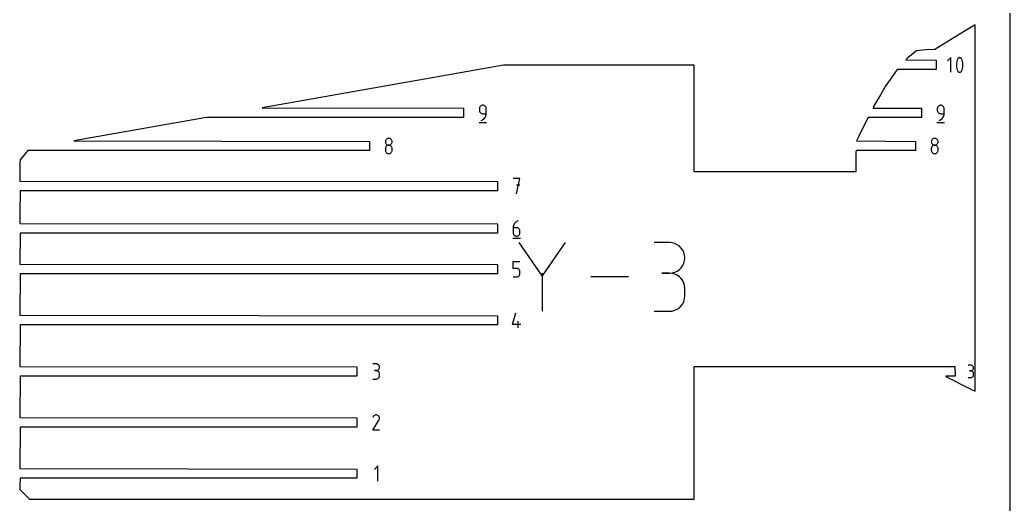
# Model space of a CAD drawing. Extents: x 0 to 900, y 0 to 1000.
# Drawn here: x 588.4 to 900, y 585.2 to 737.8 of the extents above; entities that cross this region are included whole.
import ezdxf

# ---------------------------------------------------------------- set-up
doc = ezdxf.new("R2010")
doc.units = 0

msp = doc.modelspace()

# ---------------------------------------------------------------- linework, layer by layer
at = {"layer": 'annotation', "color": 1}
for p, q in [((881.34641, 725.851853), (880.319832, 724.824985)), ((881.34641, 721.234133), (881.34641, 725.851853)), ((883.122512, 724.204619), (883.078259, 723.762388)), ((883.078259, 723.762388), (883.078259, 723.318332)), ((883.078259, 723.318332), (883.122512, 722.875865)), ((883.211017, 724.641609), (883.122512, 724.204619)), ((883.122512, 722.875865), (883.211017, 722.438403)), ((883.343776, 725.069943), (883.211017, 724.641609)), ((883.520787, 725.486204), (883.343776, 725.069943)), ((883.580396, 725.585331), (883.520787, 725.486204)), ((883.520787, 725.486204), (883.520787, 725.486204)), ((883.654685, 725.669805), (883.580396, 725.585331)), ((883.741193, 725.738808), (883.654685, 725.669805)), ((883.837462, 725.791522), (883.741193, 725.738808)), ((883.941031, 725.827131), (883.837462, 725.791522)), ((884.04944, 725.844817), (883.941031, 725.827131)), ((884.160231, 725.843762), (884.04944, 725.844817)), ((884.270943, 725.823149), (884.160231, 725.843762)), ((884.379117, 725.78216), (884.270943, 725.823149)), ((884.420527, 725.760399), (884.379117, 725.78216)), ((884.379117, 725.78216), (884.379117, 725.78216)), ((884.460265, 725.735403), (884.420527, 725.760399)), ((884.498136, 725.707372), (884.460265, 725.735403)), ((884.533948, 725.676501), (884.498136, 725.707372)), ((884.567508, 725.64299), (884.533948, 725.676501)), ((884.598622, 725.607036), (884.567508, 725.64299)), ((884.627098, 725.568836), (884.598622, 725.607036)), ((884.652742, 725.52859), (884.627098, 725.568836)), ((884.675362, 725.486493), (884.652742, 725.52859)), ((884.853231, 725.069374), (884.675362, 725.486493)), ((884.675362, 725.486493), (884.675362, 725.486493)), ((884.986633, 724.640397), (884.853231, 725.069374)), ((885.075568, 724.202978), (884.986633, 724.640397)), ((884.986633, 722.437191), (885.075568, 722.874224)), ((885.120036, 723.760533), (885.075568, 724.202978)), ((885.075568, 722.874224), (885.120036, 723.316476)), ((885.120036, 723.316476), (885.120036, 723.760533)), ((883.211017, 722.438403), (883.343776, 722.009362)), ((883.343776, 722.009362), (883.520787, 721.592157)), ((883.520787, 721.592157), (883.520787, 721.592157)), ((883.520787, 721.592157), (883.543325, 721.550144)), ((883.543325, 721.550144), (883.56878, 721.510098)), ((883.56878, 721.510098), (883.597045, 721.47214)), ((883.597045, 721.47214), (883.628012, 721.436391)), ((883.628012, 721.436391), (883.661575, 721.402973)), ((883.661575, 721.402973), (883.697627, 721.372008)), ((883.697627, 721.372008), (883.73606, 721.343617)), ((883.73606, 721.343617), (883.776766, 721.317921)), ((883.776766, 721.317921), (883.819639, 721.295043)), ((883.819639, 721.295043), (883.819639, 721.295043)), ((883.819639, 721.295043), (883.92696, 721.254923)), ((883.92696, 721.254923), (884.037028, 721.234991)), ((884.037028, 721.234991), (884.147352, 721.234434)), ((884.147352, 721.234434), (884.255446, 721.252438)), ((884.255446, 721.252438), (884.358821, 721.288192)), ((884.358821, 721.288192), (884.454988, 721.340883)), ((884.454988, 721.340883), (884.541459, 721.409697)), ((884.541459, 721.409697), (884.615747, 721.493822)), ((884.615747, 721.493822), (884.675362, 721.592446)), ((884.675362, 721.592446), (884.853231, 722.008793)), ((884.675362, 721.592446), (884.675362, 721.592446)), ((884.853231, 722.008793), (884.986633, 722.437191)), ((733.290751, 710.465781), (733.185474, 710.316792)), ((733.419308, 710.594465), (733.290751, 710.465781)), ((733.56811, 710.699818), (733.419308, 710.594465)), ((733.734117, 710.778815), (733.56811, 710.699818)), ((733.914294, 710.828432), (733.734117, 710.778815)), ((734.105601, 710.845643), (733.914294, 710.828432)), ((734.297306, 710.828432), (734.105601, 710.845643)), ((734.105601, 710.845643), (734.105601, 710.845643)), ((734.477693, 710.778815), (734.297306, 710.828432)), ((734.643762, 710.699818), (734.477693, 710.778815)), ((734.792514, 710.594465), (734.643762, 710.699818)), ((734.920948, 710.465781), (734.792514, 710.594465)), ((735.026064, 710.316792), (734.920948, 710.465781)), ((877.33044, 710.465781), (877.225163, 710.316792)), ((877.458998, 710.594465), (877.33044, 710.465781)), ((877.607799, 710.699818), (877.458998, 710.594465)), ((877.773807, 710.778815), (877.607799, 710.699818)), ((877.953983, 710.828432), (877.773807, 710.778815)), ((878.145291, 710.845643), (877.953983, 710.828432)), ((878.336995, 710.828432), (878.145291, 710.845643)), ((878.145291, 710.845643), (878.145291, 710.845643)), ((878.517382, 710.778815), (878.336995, 710.828432)), ((878.683451, 710.699818), (878.517382, 710.778815)), ((878.832203, 710.594465), (878.683451, 710.699818)), ((878.960637, 710.465781), (878.832203, 710.594465)), ((879.065753, 710.316792), (878.960637, 710.465781)), ((733.056913, 709.969996), (733.039704, 709.778241)), ((733.039704, 709.778241), (733.039704, 709.244539)), ((733.039704, 709.244539), (733.039704, 709.244539)), ((733.039704, 709.244539), (733.056913, 709.052794)), ((733.106516, 710.150522), (733.056913, 709.969996)), ((733.056913, 709.052794), (733.106516, 708.872296)), ((733.185474, 710.316792), (733.106516, 710.150522)), ((733.106516, 708.872296), (733.185474, 708.706066)), ((733.185474, 708.706066), (733.290751, 708.557125)), ((733.290751, 708.557125), (733.419308, 708.428491)), ((733.419308, 708.428491), (733.56811, 708.323185)), ((733.56811, 708.323185), (733.734117, 708.244228)), ((733.734117, 708.244228), (733.914294, 708.194639)), ((733.914294, 708.194639), (734.105601, 708.177438)), ((734.105601, 708.177438), (735.171499, 708.177438)), ((734.817038, 706.973941), (734.967778, 707.248146)), ((734.967778, 707.248146), (735.079029, 707.542739)), ((735.104861, 710.150522), (735.026064, 710.316792)), ((735.079029, 707.542739), (735.147899, 707.853807)), ((735.154339, 709.969996), (735.104861, 710.150522)), ((735.147899, 707.853807), (735.171499, 708.177438)), ((735.171499, 709.778241), (735.154339, 709.969996)), ((735.171499, 708.177438), (735.171499, 709.778241)), ((735.171499, 709.778241), (735.171499, 709.778241)), ((877.096602, 709.969996), (877.079393, 709.778241)), ((877.079393, 709.778241), (877.079393, 709.244539)), ((877.079393, 709.244539), (877.079393, 709.244539)), ((877.079393, 709.244539), (877.096602, 709.052794)), ((877.146205, 710.150522), (877.096602, 709.969996)), ((877.096602, 709.052794), (877.146205, 708.872296)), ((877.225163, 710.316792), (877.146205, 710.150522)), ((877.146205, 708.872296), (877.225163, 708.706066)), ((877.225163, 708.706066), (877.33044, 708.557125)), ((877.33044, 708.557125), (877.458998, 708.428491)), ((877.458998, 708.428491), (877.607799, 708.323185)), ((877.607799, 708.323185), (877.773807, 708.244228)), ((877.773807, 708.244228), (877.953983, 708.194639)), ((877.953983, 708.194639), (878.145291, 708.177438)), ((878.145291, 708.177438), (879.211188, 708.177438)), ((878.856728, 706.973941), (879.007467, 707.248146)), ((879.007467, 707.248146), (879.118718, 707.542739)), ((879.14455, 710.150522), (879.065753, 710.316792)), ((879.118718, 707.542739), (879.187589, 707.853807)), ((879.194029, 709.969996), (879.14455, 710.150522)), ((879.187589, 707.853807), (879.211188, 708.177438)), ((879.211188, 709.778241), (879.194029, 709.969996)), ((879.211188, 708.177438), (879.211188, 709.778241)), ((879.211188, 709.778241), (879.211188, 709.778241)), ((732.906505, 705.445643), (735.306505, 705.445643)), ((733.572201, 706.045643), (733.877016, 706.159232)), ((733.572201, 706.045643), (733.572201, 706.045643)), ((733.877016, 706.159232), (734.156799, 706.312769)), ((734.156799, 706.312769), (734.408658, 706.50234)), ((734.408658, 706.50234), (734.629701, 706.724035)), ((734.629701, 706.724035), (734.817038, 706.973941)), ((876.946194, 705.445643), (879.346194, 705.445643)), ((877.611891, 706.045643), (877.916706, 706.159232)), ((877.611891, 706.045643), (877.611891, 706.045643)), ((877.916706, 706.159232), (878.196488, 706.312769)), ((878.196488, 706.312769), (878.448347, 706.50234)), ((878.448347, 706.50234), (878.66939, 706.724035)), ((878.66939, 706.724035), (878.856728, 706.973941)), ((703.454127, 699.526597), (703.436928, 699.335738)), ((703.436928, 699.335738), (703.436928, 699.335738)), ((703.436928, 699.335738), (703.454137, 699.143982)), ((703.503704, 699.706425), (703.454127, 699.526597)), ((703.454137, 699.143982), (703.503739, 698.963456)), ((703.58263, 699.87217), (703.503704, 699.706425)), ((703.503739, 698.963456), (703.582697, 698.797187)), ((703.687875, 700.020784), (703.58263, 699.87217)), ((703.687875, 697.888524), (703.58263, 697.739573)), ((703.582697, 698.797187), (703.687974, 698.648197)), ((703.816408, 700.149216), (703.687875, 700.020784)), ((703.816408, 698.017183), (703.687875, 697.888524)), ((703.687974, 698.648197), (703.816532, 698.519514)), ((703.965199, 700.254416), (703.816408, 700.149216)), ((703.965199, 698.122521), (703.816408, 698.017183)), ((703.816532, 698.519514), (703.965333, 698.414161)), ((704.131219, 700.333335), (703.965199, 700.254416)), ((704.131219, 698.20151), (703.965199, 698.122521)), ((703.965333, 698.414161), (704.131341, 698.335163)), ((704.311438, 700.382923), (704.131219, 700.333335)), ((704.311438, 698.251124), (704.131219, 698.20151)), ((704.131341, 698.335163), (704.311517, 698.285546)), ((704.502825, 700.40013), (704.311438, 700.382923)), ((704.502825, 698.268335), (704.311438, 698.251124)), ((704.311517, 698.285546), (704.502825, 698.268335)), ((704.694212, 700.382923), (704.502825, 700.40013)), ((704.502825, 700.40013), (704.502825, 700.40013)), ((704.502825, 698.268335), (704.694133, 698.285546)), ((704.694212, 698.251134), (704.502825, 698.268335)), ((704.502825, 698.268335), (704.502825, 698.268335)), ((704.502825, 698.268335), (704.502825, 698.268335)), ((704.694133, 698.285546), (704.874309, 698.335163)), ((704.874431, 700.333335), (704.694212, 700.382923)), ((704.874431, 698.201545), (704.694212, 698.251134)), ((704.874309, 698.335163), (705.040317, 698.414161)), ((705.040451, 700.254416), (704.874431, 700.333335)), ((705.040451, 698.122588), (704.874431, 698.201545)), ((705.040317, 698.414161), (705.189118, 698.519514)), ((705.189242, 700.149216), (705.040451, 700.254416)), ((705.189242, 698.017282), (705.040451, 698.122588)), ((705.189118, 698.519514), (705.317676, 698.648197)), ((705.317775, 700.020784), (705.189242, 700.149216)), ((705.317775, 697.888648), (705.189242, 698.017282)), ((705.317676, 698.648197), (705.422953, 698.797187)), ((705.423019, 699.87217), (705.317775, 700.020784)), ((705.423019, 697.739707), (705.317775, 697.888648)), ((705.422953, 698.797187), (705.501911, 698.963456)), ((705.501946, 699.706425), (705.423019, 699.87217)), ((705.501911, 698.963456), (705.551513, 699.143982)), ((705.551523, 699.526597), (705.501946, 699.706425)), ((705.551513, 699.143982), (705.568722, 699.335738)), ((705.568722, 699.335738), (705.551523, 699.526597)), ((705.568722, 699.335738), (705.568722, 699.335738)), ((875.194236, 699.526597), (875.177037, 699.335738)), ((875.177037, 699.335738), (875.177037, 699.335738)), ((875.177037, 699.335738), (875.194246, 699.143982)), ((875.243814, 699.706425), (875.194236, 699.526597)), ((875.194246, 699.143982), (875.243849, 698.963456)), ((875.32274, 699.87217), (875.243814, 699.706425)), ((875.243849, 698.963456), (875.322807, 698.797187)), ((875.427985, 700.020784), (875.32274, 699.87217)), ((875.427985, 697.888524), (875.32274, 697.739573)), ((875.322807, 698.797187), (875.428084, 698.648197)), ((875.556518, 700.149216), (875.427985, 700.020784)), ((875.556518, 698.017183), (875.427985, 697.888524)), ((875.428084, 698.648197), (875.556641, 698.519514)), ((875.705309, 700.254416), (875.556518, 700.149216)), ((875.705309, 698.122521), (875.556518, 698.017183)), ((875.556641, 698.519514), (875.705443, 698.414161)), ((875.871329, 700.333335), (875.705309, 700.254416)), ((875.871329, 698.20151), (875.705309, 698.122521)), ((875.705443, 698.414161), (875.87145, 698.335163)), ((876.051548, 700.382923), (875.871329, 700.333335)), ((876.051548, 698.251124), (875.871329, 698.20151)), ((875.87145, 698.335163), (876.051627, 698.285546)), ((876.242935, 700.40013), (876.051548, 700.382923)), ((876.242935, 698.268335), (876.051548, 698.251124)), ((876.051627, 698.285546), (876.242935, 698.268335)), ((876.434322, 700.382923), (876.242935, 700.40013)), ((876.242935, 700.40013), (876.242935, 700.40013)), ((876.242935, 698.268335), (876.434242, 698.285546)), ((876.434322, 698.251134), (876.242935, 698.268335)), ((876.242935, 698.268335), (876.242935, 698.268335)), ((876.242935, 698.268335), (876.242935, 698.268335)), ((876.434242, 698.285546), (876.614419, 698.335163)), ((876.61454, 700.333335), (876.434322, 700.382923)), ((876.61454, 698.201545), (876.434322, 698.251134)), ((876.614419, 698.335163), (876.780426, 698.414161)), ((876.78056, 700.254416), (876.61454, 700.333335)), ((876.78056, 698.122588), (876.61454, 698.201545)), ((876.780426, 698.414161), (876.929228, 698.519514)), ((876.929352, 700.149216), (876.78056, 700.254416)), ((876.929352, 698.017282), (876.78056, 698.122588)), ((876.929228, 698.519514), (877.057786, 698.648197)), ((877.057885, 700.020784), (876.929352, 700.149216)), ((877.057885, 697.888648), (876.929352, 698.017282)), ((877.057786, 698.648197), (877.163062, 698.797187)), ((877.163129, 699.87217), (877.057885, 700.020784)), ((877.163129, 697.739707), (877.057885, 697.888648)), ((877.163062, 698.797187), (877.242021, 698.963456)), ((877.242055, 699.706425), (877.163129, 699.87217)), ((877.242021, 698.963456), (877.291623, 699.143982)), ((877.291633, 699.526597), (877.242055, 699.706425)), ((877.291623, 699.143982), (877.308832, 699.335738)), ((877.308832, 699.335738), (877.291633, 699.526597)), ((877.308832, 699.335738), (877.308832, 699.335738)), ((703.454127, 697.3929), (703.436928, 697.201234)), ((703.436928, 697.201234), (703.436928, 696.670242)), ((703.436928, 696.670242), (703.436928, 696.670242)), ((703.436928, 696.670242), (703.454137, 696.478589)), ((703.503704, 697.573355), (703.454127, 697.3929)), ((703.454137, 696.478589), (703.503739, 696.29834)), ((703.58263, 697.739573), (703.503704, 697.573355)), ((703.503739, 696.29834), (703.582697, 696.132471)), ((703.582697, 696.132471), (703.687974, 695.983957)), ((703.687974, 695.983957), (703.816532, 695.855773)), ((703.816532, 695.855773), (703.965333, 695.750894)), ((703.965333, 695.750894), (704.131341, 695.672297)), ((704.131341, 695.672297), (704.311517, 695.622957)), ((704.311517, 695.622957), (704.502825, 695.605849)), ((704.502825, 695.605849), (704.694133, 695.622957)), ((704.502825, 695.605849), (704.502825, 695.605849)), ((704.694133, 695.622957), (704.874309, 695.672297)), ((704.874309, 695.672297), (705.040317, 695.750894)), ((705.040317, 695.750894), (705.189118, 695.855773)), ((705.189118, 695.855773), (705.317676, 695.983957)), ((705.317676, 695.983957), (705.422953, 696.132471)), ((705.422953, 696.132471), (705.501911, 696.29834)), ((705.501946, 697.573477), (705.423019, 697.739707)), ((705.501911, 696.29834), (705.551513, 696.478589)), ((705.551523, 697.392979), (705.501946, 697.573477)), ((705.551513, 696.478589), (705.568722, 696.670242)), ((705.568722, 697.201234), (705.551523, 697.392979)), ((705.568722, 696.670242), (705.568722, 697.201234)), ((705.568722, 697.201234), (705.568722, 697.201234)), ((875.194236, 697.3929), (875.177037, 697.201234)), ((875.177037, 697.201234), (875.177037, 696.670242)), ((875.177037, 696.670242), (875.177037, 696.670242)), ((875.177037, 696.670242), (875.194246, 696.478589)), ((875.243814, 697.573355), (875.194236, 697.3929)), ((875.194246, 696.478589), (875.243849, 696.29834)), ((875.32274, 697.739573), (875.243814, 697.573355)), ((875.243849, 696.29834), (875.322807, 696.132471)), ((875.322807, 696.132471), (875.428084, 695.983957)), ((875.428084, 695.983957), (875.556641, 695.855773)), ((875.556641, 695.855773), (875.705443, 695.750894)), ((875.705443, 695.750894), (875.87145, 695.672297)), ((875.87145, 695.672297), (876.051627, 695.622957)), ((876.051627, 695.622957), (876.242935, 695.605849)), ((876.242935, 695.605849), (876.434242, 695.622957)), ((876.242935, 695.605849), (876.242935, 695.605849)), ((876.434242, 695.622957), (876.614419, 695.672297)), ((876.614419, 695.672297), (876.780426, 695.750894)), ((876.780426, 695.750894), (876.929228, 695.855773)), ((876.929228, 695.855773), (877.057786, 695.983957)), ((877.057786, 695.983957), (877.163062, 696.132471)), ((877.163062, 696.132471), (877.242021, 696.29834)), ((877.242055, 697.573477), (877.163129, 697.739707)), ((877.242021, 696.29834), (877.291623, 696.478589)), ((877.291633, 697.392979), (877.242055, 697.573477)), ((877.291623, 696.478589), (877.308832, 696.670242)), ((877.308832, 697.201234), (877.291633, 697.392979)), ((877.308832, 696.670242), (877.308832, 697.201234)), ((877.308832, 697.201234), (877.308832, 697.201234)), ((745.787574, 687.77633), (743.65307, 687.77633)), ((744.720472, 682.97633), (745.787574, 687.77633)), ((745.787574, 685.638816), (744.720472, 685.638816)), ((743.858363, 673.207611), (743.747065, 672.912468)), ((744.009194, 673.482307), (743.858363, 673.207611)), ((744.196682, 673.732692), (744.009194, 673.482307)), ((744.417951, 673.9549), (744.196682, 673.732692)), ((744.670125, 674.145066), (744.417951, 673.9549)), ((744.950326, 674.299326), (744.670125, 674.145066)), ((745.255679, 674.413815), (744.950326, 674.299326)), ((745.255679, 674.413815), (745.255679, 674.413815)), ((743.678177, 672.600743), (743.654575, 672.276301)), ((743.654575, 672.276301), (743.654575, 670.680916)), ((744.720472, 672.276301), (743.654575, 672.276301)), ((743.654575, 670.680916), (743.654575, 670.680916)), ((743.654575, 670.680916), (743.671784, 670.489171)), ((743.671784, 670.489171), (743.721386, 670.308673)), ((743.747065, 672.912468), (743.678177, 672.600743)), ((743.721386, 670.308673), (743.800345, 670.142444)), ((743.800345, 670.142444), (743.905621, 669.993502)), ((743.905621, 669.993502), (744.034179, 669.864868)), ((744.034179, 669.864868), (744.182981, 669.759562)), ((744.912177, 672.259193), (744.720472, 672.276301)), ((745.092564, 672.209853), (744.912177, 672.259193)), ((745.258633, 672.131256), (745.092564, 672.209853)), ((745.407385, 672.026378), (745.258633, 672.131256)), ((745.258633, 669.759562), (745.407385, 669.864868)), ((745.535819, 671.898194), (745.407385, 672.026378)), ((745.407385, 669.864868), (745.535819, 669.993502)), ((745.640935, 671.749679), (745.535819, 671.898194)), ((745.535819, 669.993502), (745.640935, 670.142444)), ((745.719732, 671.58381), (745.640935, 671.749679)), ((745.640935, 670.142444), (745.719732, 670.308673)), ((745.76921, 671.403561), (745.719732, 671.58381)), ((745.719732, 670.308673), (745.76921, 670.489171)), ((745.78637, 671.211909), (745.76921, 671.403561)), ((745.76921, 670.489171), (745.78637, 670.680916)), ((745.78637, 670.680916), (745.78637, 671.211909)), ((745.78637, 671.211909), (745.78637, 671.211909)), ((743.521074, 669.013815), (745.921074, 669.013815)), ((744.182981, 669.759562), (744.348988, 669.680605)), ((744.348988, 669.680605), (744.529165, 669.631016)), ((744.529165, 669.631016), (744.720472, 669.613815)), ((744.720472, 669.613815), (744.912177, 669.631016)), ((744.720472, 669.613815), (744.720472, 669.613815)), ((744.912177, 669.631016), (745.092564, 669.680605)), ((745.092564, 669.680605), (745.258633, 669.759562)), ((752.755943, 657.166027), (745.537155, 667.60538)), ((759.973374, 667.60538), (752.755943, 657.166027)), ((792.844036, 667.579594), (788.038296, 667.579594)), ((793.70836, 667.502013), (792.844036, 667.579594)), ((794.521658, 667.27844), (793.70836, 667.502013)), ((795.270405, 666.922623), (794.521658, 667.27844)), ((795.941072, 666.448313), (795.270405, 666.922623)), ((796.520133, 665.869261), (795.941072, 666.448313)), ((796.994061, 665.199218), (796.520133, 665.869261)), ((797.349329, 664.451933), (796.994061, 665.199218)), ((797.572409, 663.641157), (797.349329, 664.451933)), ((797.649775, 662.78064), (797.572409, 663.641157)), ((743.654575, 659.472653), (743.654575, 661.610167)), ((743.654575, 661.610167), (745.78637, 661.610167)), ((796.994061, 660.352512), (797.349329, 661.102161)), ((797.349329, 661.102161), (797.572409, 661.916083)), ((797.572409, 661.916083), (797.649775, 662.78064)), ((797.649775, 662.78064), (797.649775, 662.78064)), ((744.720472, 659.472653), (743.654575, 659.472653)), ((744.911859, 659.455545), (744.720472, 659.472653)), ((745.092078, 659.406205), (744.911859, 659.455545)), ((745.258098, 659.327608), (745.092078, 659.406205)), ((745.406889, 659.222729), (745.258098, 659.327608)), ((745.535422, 659.094545), (745.406889, 659.222729)), ((745.640667, 658.946031), (745.535422, 659.094545)), ((745.6406, 657.338795), (745.719558, 657.505025)), ((745.719593, 658.780162), (745.640667, 658.946031)), ((745.719558, 657.505025), (745.769161, 657.685523)), ((745.769171, 658.599913), (745.719593, 658.780162)), ((745.769161, 657.685523), (745.78637, 657.877268)), ((745.78637, 658.40826), (745.769171, 658.599913)), ((745.78637, 657.877268), (745.78637, 658.40826)), ((745.78637, 658.40826), (745.78637, 658.40826)), ((752.755943, 658.006115), (752.755943, 645.962587)), ((792.844036, 657.968114), (790.437773, 657.968114)), ((790.437773, 657.968114), (792.844036, 657.968114)), ((792.844036, 657.968114), (793.70836, 658.045713)), ((793.70836, 657.890534), (792.844036, 657.968114)), ((792.844036, 657.968114), (792.844036, 657.968114)), ((793.70836, 658.045713), (794.521658, 658.269417)), ((794.521658, 657.66696), (793.70836, 657.890534)), ((794.521658, 658.269417), (795.270405, 658.625588)), ((795.270405, 657.311144), (794.521658, 657.66696)), ((795.270405, 658.625588), (795.941072, 659.100586)), ((795.941072, 659.100586), (796.520133, 659.680774)), ((796.520133, 659.680774), (796.994061, 660.352512)), ((743.654575, 656.810167), (744.720472, 656.810167)), ((744.720472, 656.810167), (744.91178, 656.827368)), ((744.720472, 656.810167), (744.720472, 656.810167)), ((744.91178, 656.827368), (745.091957, 656.876957)), ((745.091957, 656.876957), (745.257964, 656.955914)), ((745.257964, 656.955914), (745.406766, 657.06122)), ((745.406766, 657.06122), (745.535323, 657.189854)), ((745.535323, 657.189854), (745.6406, 657.338795)), ((779.924794, 656.783983), (768.091627, 656.783983)), ((795.941072, 656.836834), (795.270405, 657.311144)), ((796.520133, 656.257782), (795.941072, 656.836834)), ((796.994061, 655.587738), (796.520133, 656.257782)), ((797.349329, 654.840453), (796.994061, 655.587738)), ((797.572409, 654.029677), (797.349329, 654.840453)), ((797.649775, 653.169161), (797.572409, 654.029677)), ((797.649775, 650.762898), (797.649775, 653.169161)), ((797.649775, 653.169161), (797.649775, 653.169161)), ((796.520133, 647.673718), (796.994061, 648.343717)), ((796.994061, 648.343717), (797.349329, 649.091058)), ((797.349329, 649.091058), (797.572409, 649.902024)), ((797.572409, 649.902024), (797.649775, 650.762898)), ((743.387875, 641.784325), (744.452267, 645.517223)), ((788.038296, 645.963944), (792.844036, 645.963944)), ((792.844036, 645.963944), (793.70836, 646.04148)), ((792.844036, 645.963944), (792.844036, 645.963944)), ((793.70836, 646.04148), (794.521658, 646.264942)), ((794.521658, 646.264942), (795.270405, 646.620614)), ((795.270405, 646.620614), (795.941072, 647.094778)), ((795.941072, 647.094778), (796.520133, 647.673718)), ((745.254174, 640.717223), (745.254174, 642.849018)), ((746.05307, 641.784325), (743.387875, 641.784325)), ((700.522129, 629.418711), (699.456231, 629.418711)), ((700.713833, 629.401504), (700.522129, 629.418711)), ((700.89422, 629.351916), (700.713833, 629.401504)), ((701.060289, 629.272997), (700.89422, 629.351916)), ((700.522129, 627.286916), (699.988427, 627.286916)), ((699.988427, 627.286916), (700.522129, 627.286916)), ((700.522129, 627.286916), (700.713833, 627.304128)), ((700.713833, 627.269709), (700.522129, 627.286916)), ((700.522129, 627.286916), (700.522129, 627.286916)), ((700.713833, 627.304128), (700.89422, 627.353745)), ((700.89422, 627.220122), (700.713833, 627.269709)), ((700.89422, 627.353745), (701.060289, 627.432742)), ((701.060289, 627.141202), (700.89422, 627.220122)), ((701.209041, 629.167797), (701.060289, 629.272997)), ((701.060289, 627.432742), (701.209041, 627.538095)), ((701.209041, 627.036002), (701.060289, 627.141202)), ((701.337475, 629.039365), (701.209041, 629.167797)), ((701.209041, 627.538095), (701.337475, 627.666779)), ((701.337475, 626.90757), (701.209041, 627.036002)), ((701.442591, 628.890752), (701.337475, 629.039365)), ((701.337475, 627.666779), (701.442591, 627.815768)), ((701.442591, 626.758957), (701.337475, 626.90757)), ((701.521388, 628.725006), (701.442591, 628.890752)), ((701.442591, 627.815768), (701.521388, 627.982038)), ((701.521388, 626.593211), (701.442591, 626.758957)), ((701.570866, 628.545179), (701.521388, 628.725006)), ((701.521388, 627.982038), (701.570866, 628.162563)), ((701.570866, 626.413384), (701.521388, 626.593211)), ((701.588026, 628.354319), (701.570866, 628.545179)), ((701.570866, 628.162563), (701.588026, 628.354319)), ((701.588026, 626.222524), (701.570866, 626.413384)), ((701.588026, 628.354319), (701.588026, 628.354319)), ((701.588026, 625.688823), (701.588026, 626.222524)), ((701.588026, 626.222524), (701.588026, 626.222524)), ((887.615162, 628.966534), (886.750554, 628.966534)), ((887.615162, 627.237319), (887.182248, 627.237319)), ((887.182248, 627.237319), (887.615162, 627.237319)), ((887.770664, 628.952576), (887.615162, 628.966534)), ((887.615162, 627.237319), (887.770664, 627.25128)), ((887.770664, 627.223361), (887.615162, 627.237319)), ((887.615162, 627.237319), (887.615162, 627.237319)), ((887.916985, 628.912353), (887.770664, 628.952576)), ((887.770664, 627.25128), (887.916985, 627.291527)), ((887.916985, 627.183138), (887.770664, 627.223361)), ((888.051693, 628.848337), (887.916985, 628.912353)), ((887.916985, 627.291527), (888.051693, 627.355606)), ((888.051693, 627.119122), (887.916985, 627.183138)), ((888.172354, 628.763003), (888.051693, 628.848337)), ((888.051693, 627.355606), (888.172354, 627.441063)), ((888.172354, 627.033789), (888.051693, 627.119122)), ((888.276534, 628.658825), (888.172354, 628.763003)), ((888.172354, 627.441063), (888.276534, 627.545446)), ((888.276534, 626.92961), (888.172354, 627.033789)), ((888.361799, 628.538277), (888.276534, 628.658825)), ((888.276534, 627.545446), (888.361799, 627.666299)), ((888.361799, 626.809062), (888.276534, 626.92961)), ((888.425716, 628.403832), (888.361799, 628.538277)), ((888.361799, 627.666299), (888.425716, 627.80117)), ((888.425716, 626.674617), (888.361799, 626.809062)), ((888.46585, 628.257964), (888.425716, 628.403832)), ((888.425716, 627.80117), (888.46585, 627.947604)), ((888.46585, 626.528749), (888.425716, 626.674617)), ((888.479769, 628.103147), (888.46585, 628.257964)), ((888.46585, 627.947604), (888.479769, 628.103147)), ((888.479769, 626.373932), (888.46585, 626.528749)), ((888.479769, 628.103147), (888.479769, 628.103147)), ((888.479769, 625.941018), (888.479769, 626.373932)), ((888.479769, 626.373932), (888.479769, 626.373932)), ((699.456231, 624.624431), (700.522129, 624.624431)), ((700.522129, 624.624431), (700.713833, 624.641628)), ((700.522129, 624.624431), (700.522129, 624.624431)), ((700.713833, 624.641628), (700.89422, 624.691191)), ((700.89422, 624.691191), (701.060289, 624.770078)), ((701.060289, 624.770078), (701.209041, 624.875246)), ((701.209041, 624.875246), (701.337475, 625.003653)), ((701.337475, 625.003653), (701.442591, 625.152256)), ((701.442591, 625.152256), (701.521388, 625.318014)), ((701.521388, 625.318014), (701.570866, 625.497884)), ((701.570866, 625.497884), (701.588026, 625.688823)), ((886.750554, 625.077631), (887.615162, 625.077631)), ((887.615162, 625.077631), (887.770664, 625.091581)), ((887.615162, 625.077631), (887.615162, 625.077631)), ((887.770664, 625.091581), (887.916985, 625.131784)), ((887.916985, 625.131784), (888.051693, 625.195774)), ((888.051693, 625.195774), (888.172354, 625.281081)), ((888.172354, 625.281081), (888.276534, 625.385239)), ((888.276534, 625.385239), (888.361799, 625.50578)), ((888.361799, 625.50578), (888.425716, 625.640235)), ((888.425716, 625.640235), (888.46585, 625.786137)), ((888.46585, 625.786137), (888.479769, 625.941018)), ((699.456231, 608.531298), (701.426079, 611.702501)), ((699.599214, 612.797597), (699.459241, 612.52909)), ((699.710293, 612.955109), (699.599214, 612.797597)), ((699.843564, 613.086595), (699.710293, 612.955109)), ((699.994972, 613.191002), (699.843564, 613.086595)), ((700.160464, 613.267277), (699.994972, 613.191002)), ((700.335988, 613.314367), (700.160464, 613.267277)), ((700.517491, 613.33122), (700.335988, 613.314367)), ((700.700918, 613.316781), (700.517491, 613.33122)), ((700.882217, 613.269999), (700.700918, 613.316781)), ((701.057335, 613.18982), (700.882217, 613.269999)), ((701.213959, 613.078602), (701.057335, 613.18982)), ((701.057335, 613.18982), (701.057335, 613.18982)), ((701.344914, 612.945141), (701.213959, 613.078602)), ((701.449035, 612.793527), (701.344914, 612.945141)), ((701.426079, 611.702501), (701.428434, 611.705415)), ((701.426079, 611.702501), (701.426079, 611.702501)), ((701.428434, 611.705415), (701.430693, 611.708353)), ((701.430693, 611.708353), (701.432869, 611.711342)), ((701.432869, 611.711342), (701.434979, 611.714404)), ((701.434979, 611.714404), (701.437036, 611.717566)), ((701.437036, 611.717566), (701.439057, 611.720851)), ((701.439057, 611.720851), (701.441055, 611.724286)), ((701.441055, 611.724286), (701.443045, 611.727893)), ((701.443045, 611.727893), (701.445043, 611.731699)), ((701.445043, 611.731699), (701.526378, 611.906331)), ((701.445043, 611.731699), (701.445043, 611.731699)), ((701.525157, 612.627851), (701.449035, 612.793527)), ((701.572118, 612.452203), (701.525157, 612.627851)), ((701.526378, 611.906331), (701.573892, 612.087353)), ((701.588751, 612.270674), (701.572118, 612.452203)), ((701.573892, 612.087353), (701.588751, 612.270674)), ((701.588026, 608.531298), (699.456231, 608.531298)), ((701.05583, 597.238393), (699.988728, 596.170991)), ((701.05583, 592.438393), (701.05583, 597.238393))]:
    msp.add_line(p, q, dxfattribs=at)
at = {"layer": 'boundary', "color": 5}
for p, q in [((888.993794, 736.16903), (885.831028, 734.225661)), ((888.993794, 723.461464), (888.993794, 736.16903)), ((885.831028, 734.225661), (876.299583, 728.369039)), ((870.557491, 727.965078), (867.833101, 725.809327)), ((873.481393, 728.27015), (870.557491, 727.965078)), ((876.299583, 728.369039), (873.481393, 728.27015)), ((740.597113, 723.430123), (734.105614, 722.285497)), ((751.8428, 723.430124), (740.597113, 723.430123)), ((800.597106, 723.430123), (751.8428, 723.430124)), ((800.597106, 694.167325), (800.597106, 723.430123)), ((867.833101, 725.809327), (867.162459, 725.146315)), ((867.162459, 725.146315), (876.670266, 724.992993)), ((876.670266, 724.992993), (876.670266, 722.092993)), ((888.993794, 700.118041), (888.993794, 723.461464)), ((722.846557, 720.300222), (664.689953, 710.045643)), ((734.105614, 722.285497), (722.846557, 720.300222)), ((864.446738, 722.092993), (862.198841, 718.917055)), ((876.670266, 722.092993), (864.446738, 722.092993)), ((860.869597, 717.020357), (859.171578, 714.106999)), ((862.198841, 718.917055), (860.869597, 717.020357)), ((859.171578, 714.106999), (857.010964, 710.399928)), ((857.010964, 710.399928), (856.927757, 709.895643)), ((664.689953, 710.045643), (728.056504, 709.895643)), ((728.056504, 709.895643), (728.056504, 706.995643)), ((856.927757, 709.895643), (872.096194, 709.895643)), ((872.096194, 709.895643), (872.096194, 706.995643)), ((646.541853, 706.845643), (605.483797, 699.606)), ((647.392545, 706.995643), (646.541853, 706.845643)), ((728.056504, 706.995643), (647.392545, 706.995643)), ((855.318143, 706.995643), (852.608663, 701.647926)), ((872.096194, 706.995643), (855.318143, 706.995643)), ((852.36111, 701.093105), (851.697589, 699.605999)), ((852.608663, 701.647926), (852.36111, 701.093105)), ((605.483797, 699.606), (698.453427, 699.455999)), ((698.453427, 699.455999), (698.453427, 696.556)), ((851.697589, 699.605999), (870.193536, 699.456)), ((870.193536, 699.456), (870.193536, 696.555999)), ((888.993794, 626.820832), (888.993794, 700.118041)), ((590.926894, 696.556), (588.521152, 693.688949)), ((698.453427, 696.556), (590.926894, 696.556)), ((851.489938, 696.042851), (851.465288, 690.607413)), ((851.587303, 696.556), (851.489938, 696.042851)), ((870.193536, 696.555999), (851.587303, 696.556)), ((588.521152, 693.688949), (588.448355, 692.713606)), ((588.448355, 692.713606), (588.448355, 689.424785)), ((800.597106, 693.241708), (800.597106, 694.167325)), ((800.597106, 692.207501), (800.597106, 693.241708)), ((800.597106, 691.066101), (800.597106, 692.207501)), ((588.448355, 689.424785), (588.448355, 686.97633)), ((800.597106, 689.84995), (800.597106, 691.066101)), ((801.247677, 689.850374), (800.597106, 689.84995)), ((813.42096, 689.830618), (801.247677, 689.850374)), ((818.63397, 689.830619), (813.42096, 689.830618)), ((834.757218, 689.830618), (818.63397, 689.830619)), ((850.252278, 689.842222), (834.757218, 689.830618)), ((851.466135, 689.840435), (850.252278, 689.842222)), ((851.465288, 690.607413), (851.466135, 689.840435)), ((588.448355, 686.97633), (738.671075, 686.826331)), ((738.671075, 686.826331), (738.671074, 683.92633)), ((588.543355, 683.92633), (588.448355, 676.896181)), ((738.671074, 683.92633), (588.543355, 683.92633)), ((588.448355, 676.896181), (588.448355, 673.613815)), ((588.448355, 673.613815), (738.671075, 673.463815)), ((738.671075, 673.463815), (738.671074, 670.563815)), ((588.543355, 670.563815), (588.448355, 660.810167)), ((738.671074, 670.563815), (588.543355, 670.563815)), ((588.448355, 660.810167), (738.671075, 660.660167)), ((738.671075, 660.660167), (738.671074, 657.760166)), ((588.543355, 657.760167), (588.448355, 644.717224)), ((738.671074, 657.760166), (588.543355, 657.760167)), ((588.448355, 644.717224), (738.671075, 644.567223)), ((738.671075, 644.567223), (738.671074, 641.667223)), ((588.543355, 641.667223), (588.448355, 628.62428)), ((738.671074, 641.667223), (588.543355, 641.667223)), ((588.448355, 628.62428), (694.472731, 628.47428)), ((694.472731, 628.47428), (694.47273, 625.57428)), ((800.597106, 626.190647), (800.597107, 627.624711)), ((800.597107, 627.624711), (800.597107, 628.62428)), ((800.597107, 628.62428), (882.603723, 628.62428)), ((882.603723, 628.62428), (882.698723, 625.57428)), ((888.993794, 620.779209), (888.993794, 626.820832)), ((588.543355, 625.57428), (588.448355, 612.531337)), ((694.47273, 625.57428), (588.543355, 625.57428)), ((800.597106, 624.833351), (800.597106, 626.190647)), ((800.597106, 623.592219), (800.597106, 624.833351)), ((800.597107, 622.470025), (800.597106, 623.592219)), ((879.798652, 625.57428), (879.703652, 625.42428)), ((879.703652, 625.42428), (887.852335, 621.349939)), ((882.698723, 625.57428), (879.798652, 625.57428)), ((800.597107, 586.791921), (800.597107, 622.470025)), ((887.852335, 621.349939), (888.993794, 620.779209)), ((588.448355, 612.531337), (694.472731, 612.381337)), ((694.472731, 612.381337), (694.47273, 609.481337)), ((588.543355, 609.481337), (588.448355, 596.438394)), ((694.47273, 609.481337), (588.543355, 609.481337)), ((588.448355, 596.438394), (694.472731, 596.288394)), ((694.472731, 596.288394), (694.472731, 593.388393)), ((588.543355, 593.388394), (588.448355, 590.985321)), ((694.472731, 593.388393), (588.543355, 593.388394)), ((588.448355, 590.985321), (588.448355, 589.791926)), ((588.448355, 589.791926), (591.448366, 586.791922)), ((591.448366, 586.791922), (596.388181, 586.791921)), ((596.388181, 586.791921), (657.558292, 586.791922)), ((657.558292, 586.791922), (728.910383, 586.791922)), ((728.910383, 586.791922), (751.842657, 586.791922)), ((751.842657, 586.791922), (800.597107, 586.791921))]:
    msp.add_line(p, q, dxfattribs=at)
at = {"layer": 'frame', "color": 5}
msp.add_line((900, 0), (900, 1000), dxfattribs=at)

doc.saveas('drawing.dxf')
